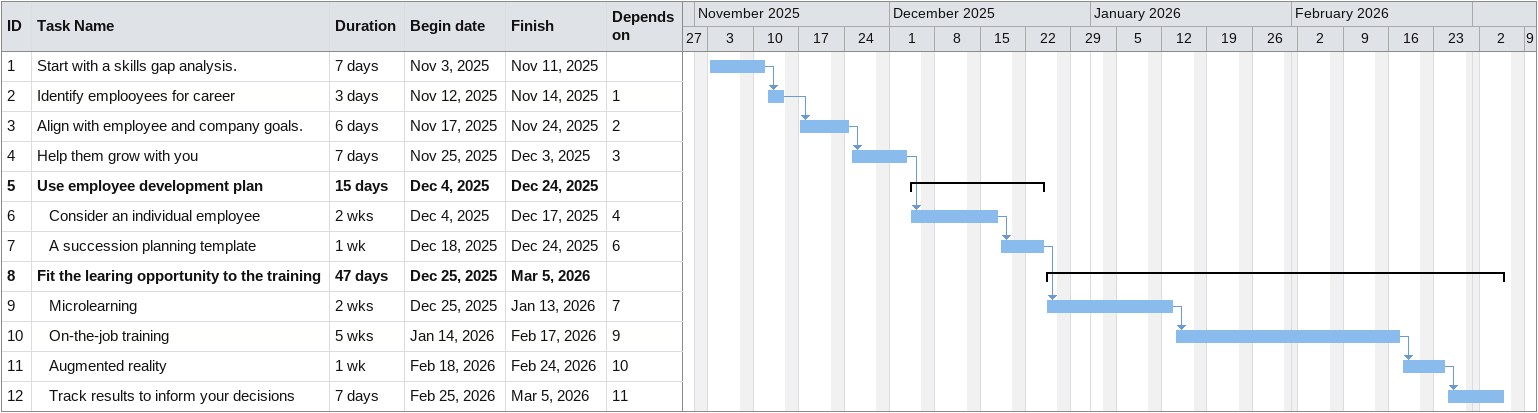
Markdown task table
| ID | Level | Task | Duration | Start | Finish | Predecessors |
|---|---|---|---|---|---|---|
| 1 | 1 | Start with a skills gap analysis. | 7d | 2025-11-03 | 2025-11-11 |  |
| 2 | 1 | Identify emplooyees for career | 3d | 2025-11-12 | 2025-11-14 | 1 |
| 3 | 1 | Align with employee and company goals. | 6d | 2025-11-17 | 2025-11-24 | 2 |
| 4 | 1 | Help them grow with you | 7d | 2025-11-25 | 2025-12-03 | 3 |
| 5 | 1 | **Use employee development plan** | 15d | 2025-12-04 | 2025-12-24 |  |
| 6 | 2 | Consider an individual employee | 2w | 2025-12-04 | 2025-12-17 | 4 |
| 7 | 2 | A succession planning template | 1w | 2025-12-18 | 2025-12-24 | 6 |
| 8 | 1 | **Fit the learing opportunity to the training** | 47d | 2025-12-25 | 2026-03-05 |  |
| 9 | 2 | Microlearning | 2w | 2025-12-25 | 2026-01-13 | 7 |
| 10 | 2 | On-the-job training | 5w | 2026-01-14 | 2026-02-17 | 9 |
| 11 | 2 | Augmented reality | 1w | 2026-02-18 | 2026-02-24 | 10 |
| 12 | 2 | Track results to inform your decisions | 7d | 2026-02-25 | 2026-03-05 | 11 |
